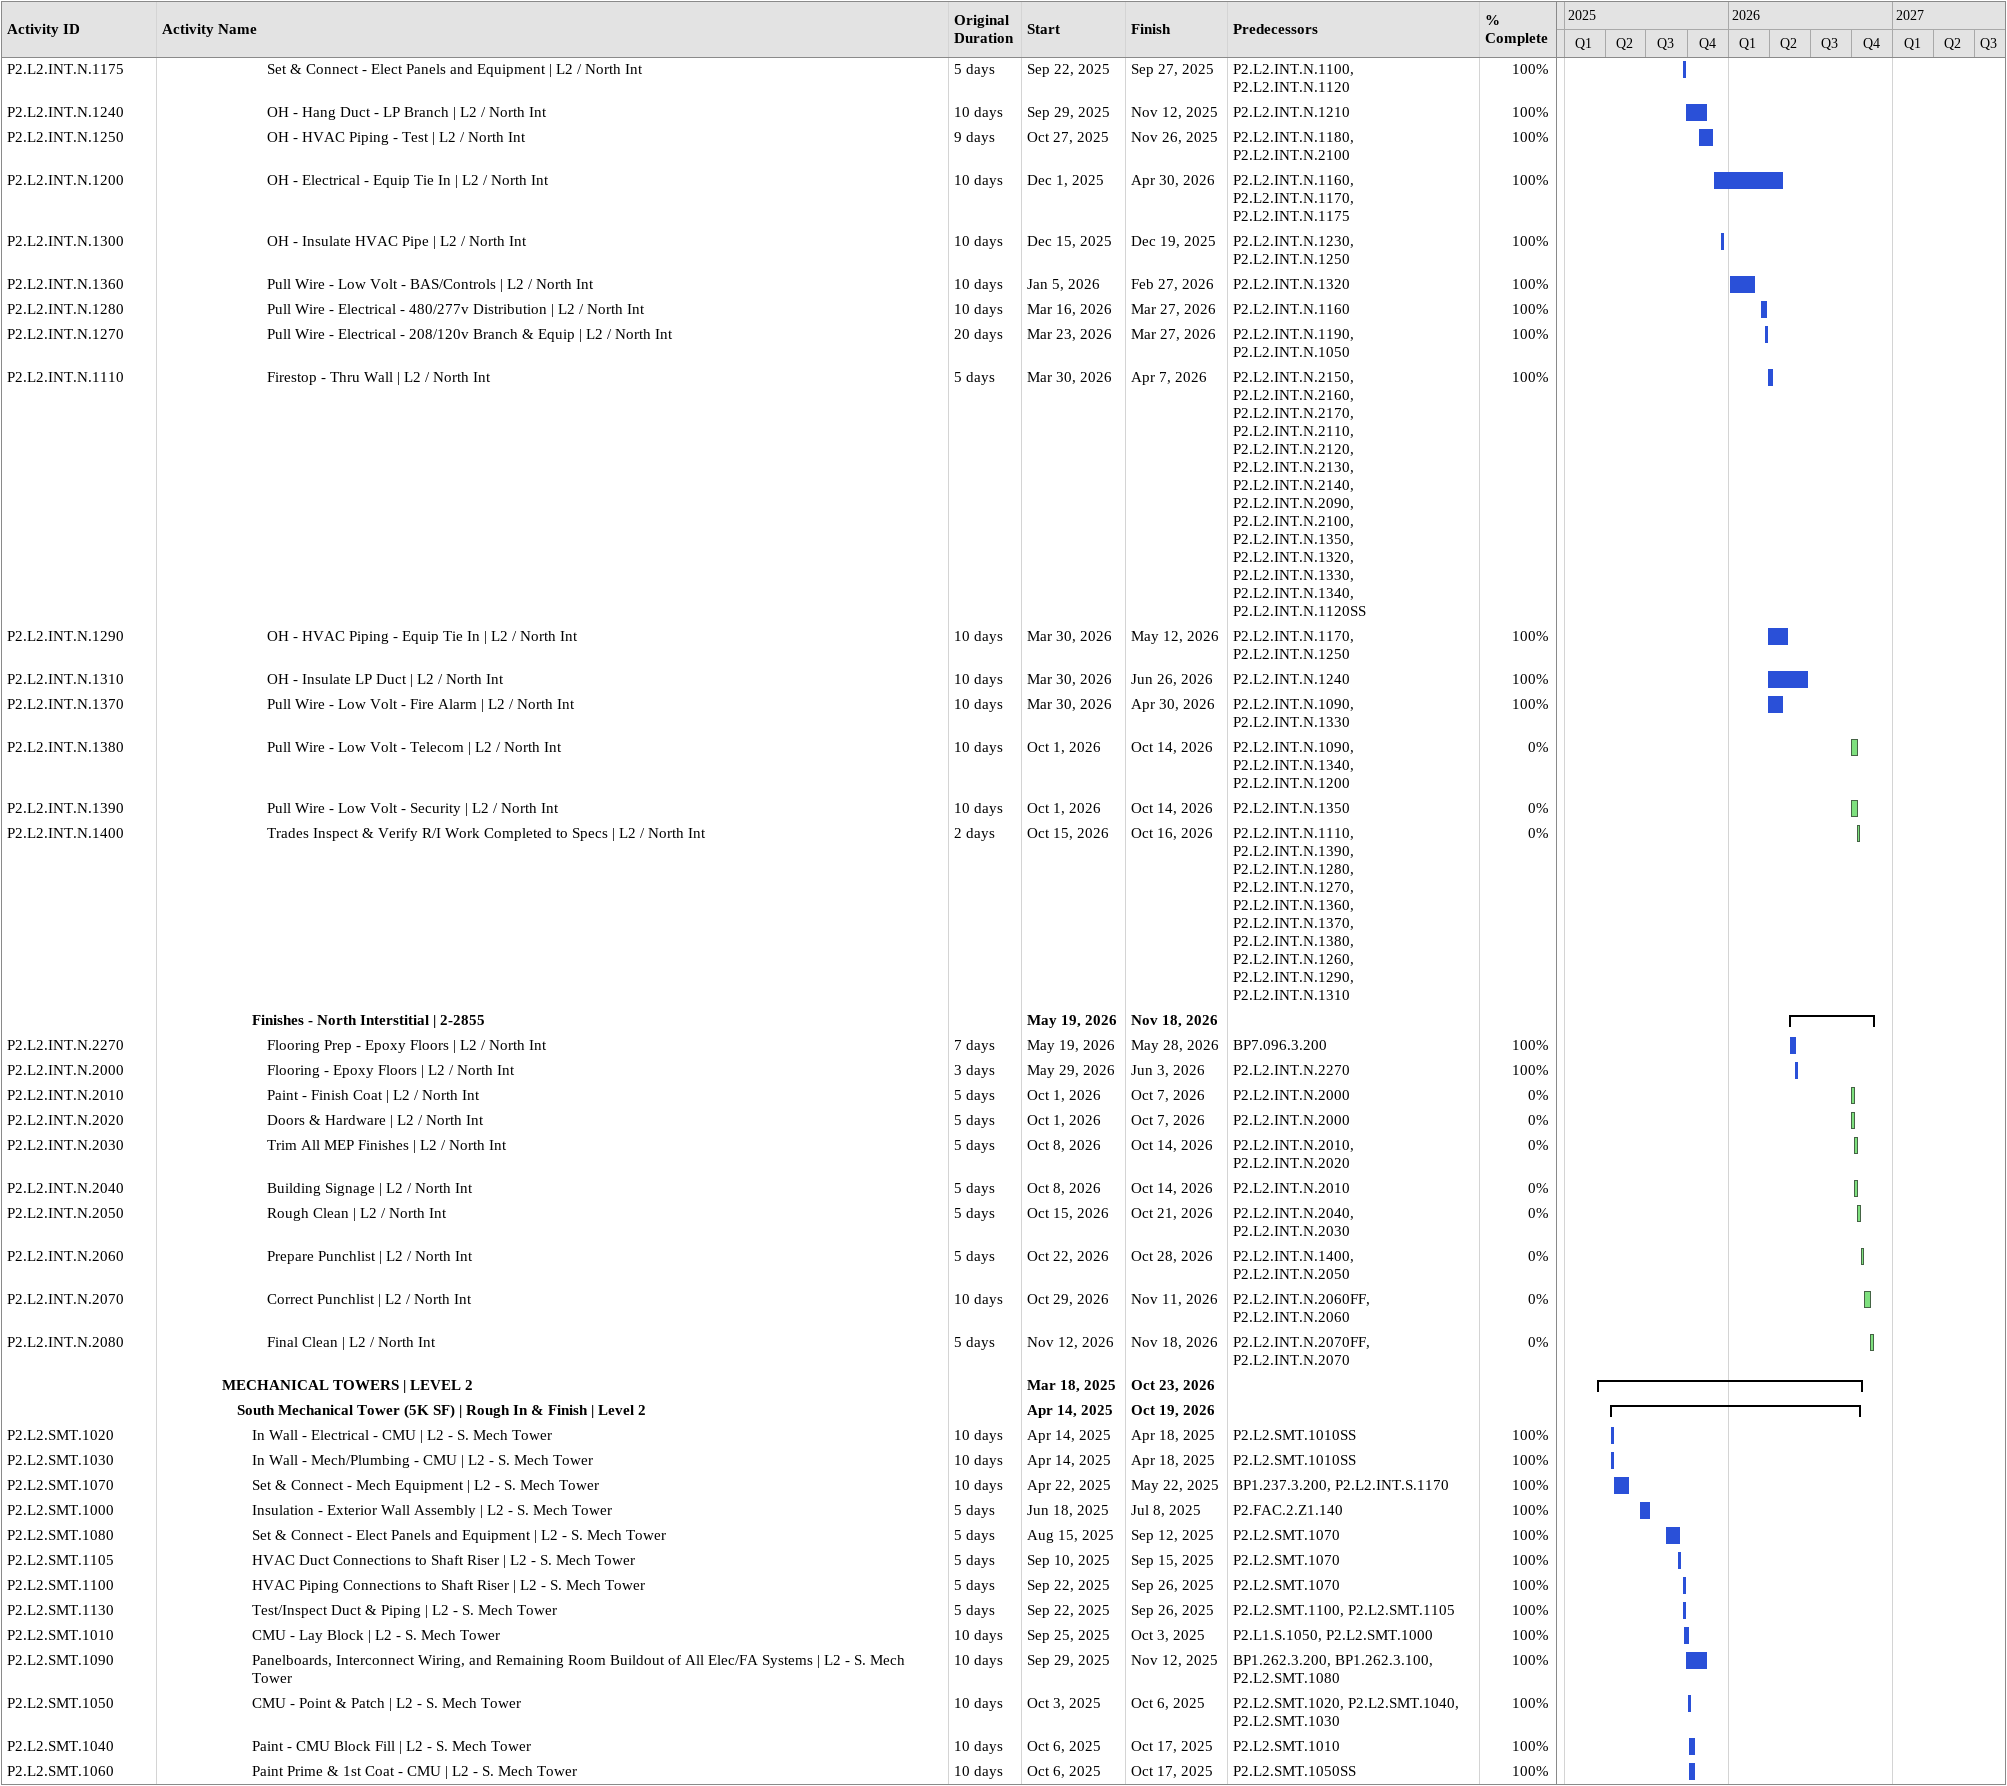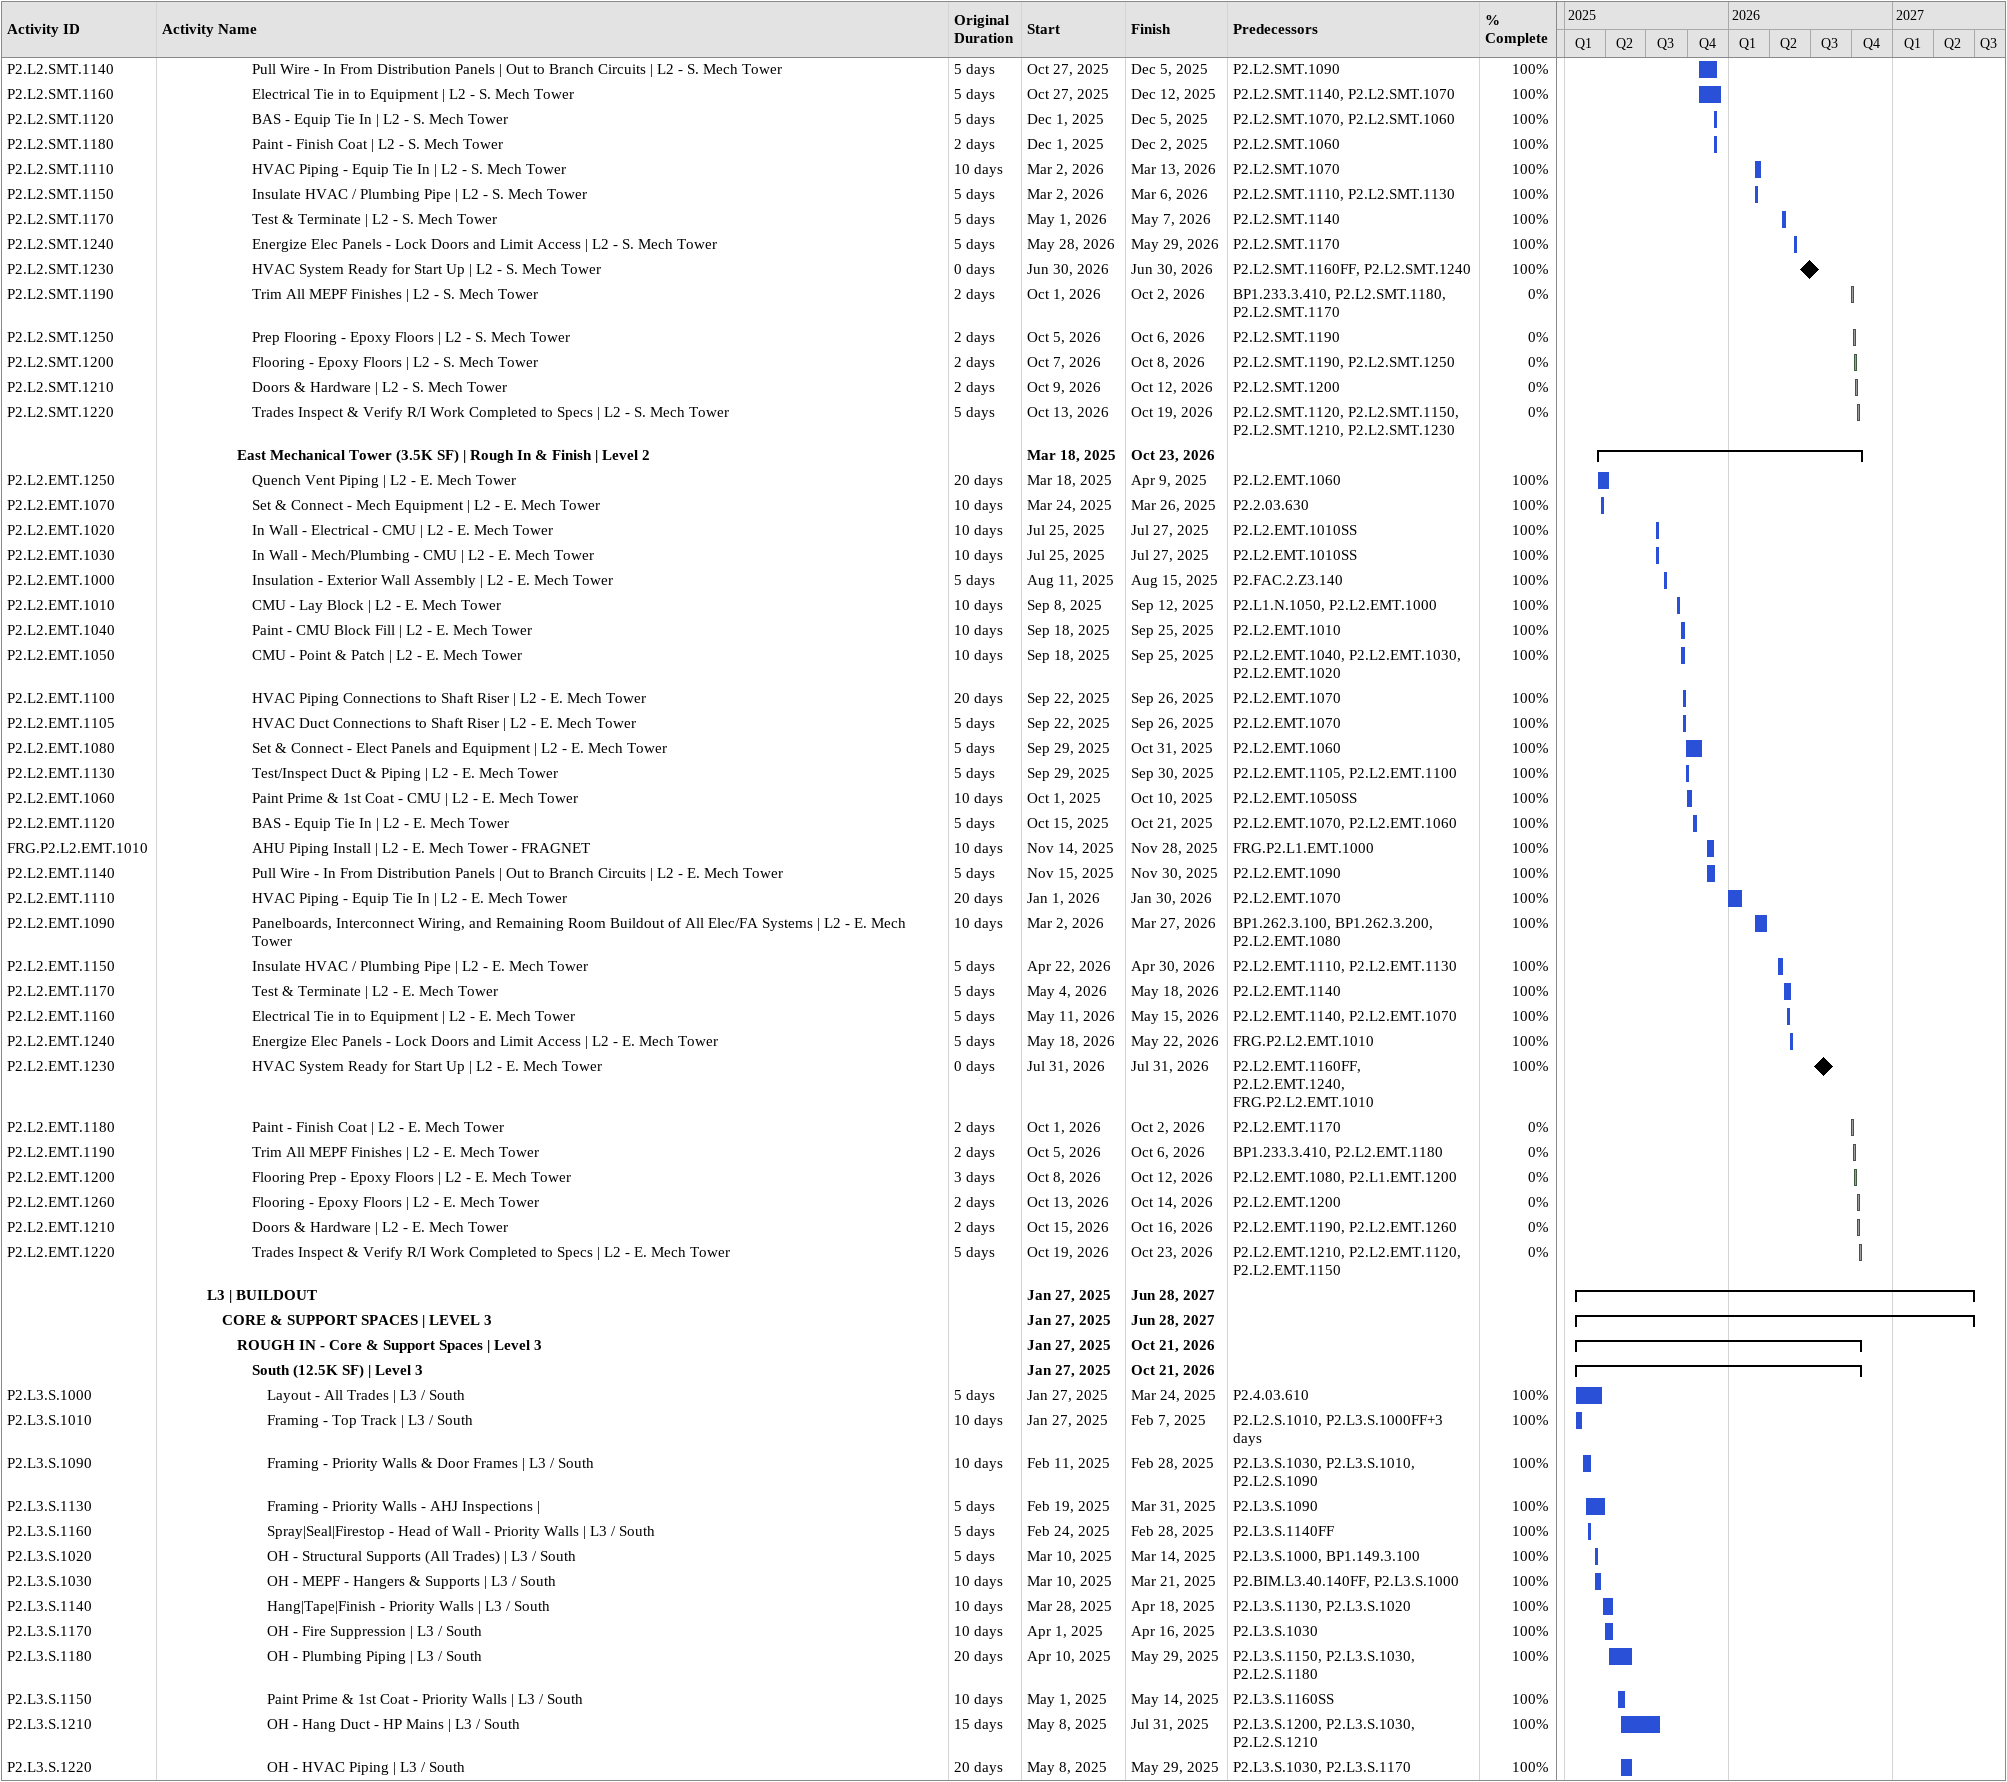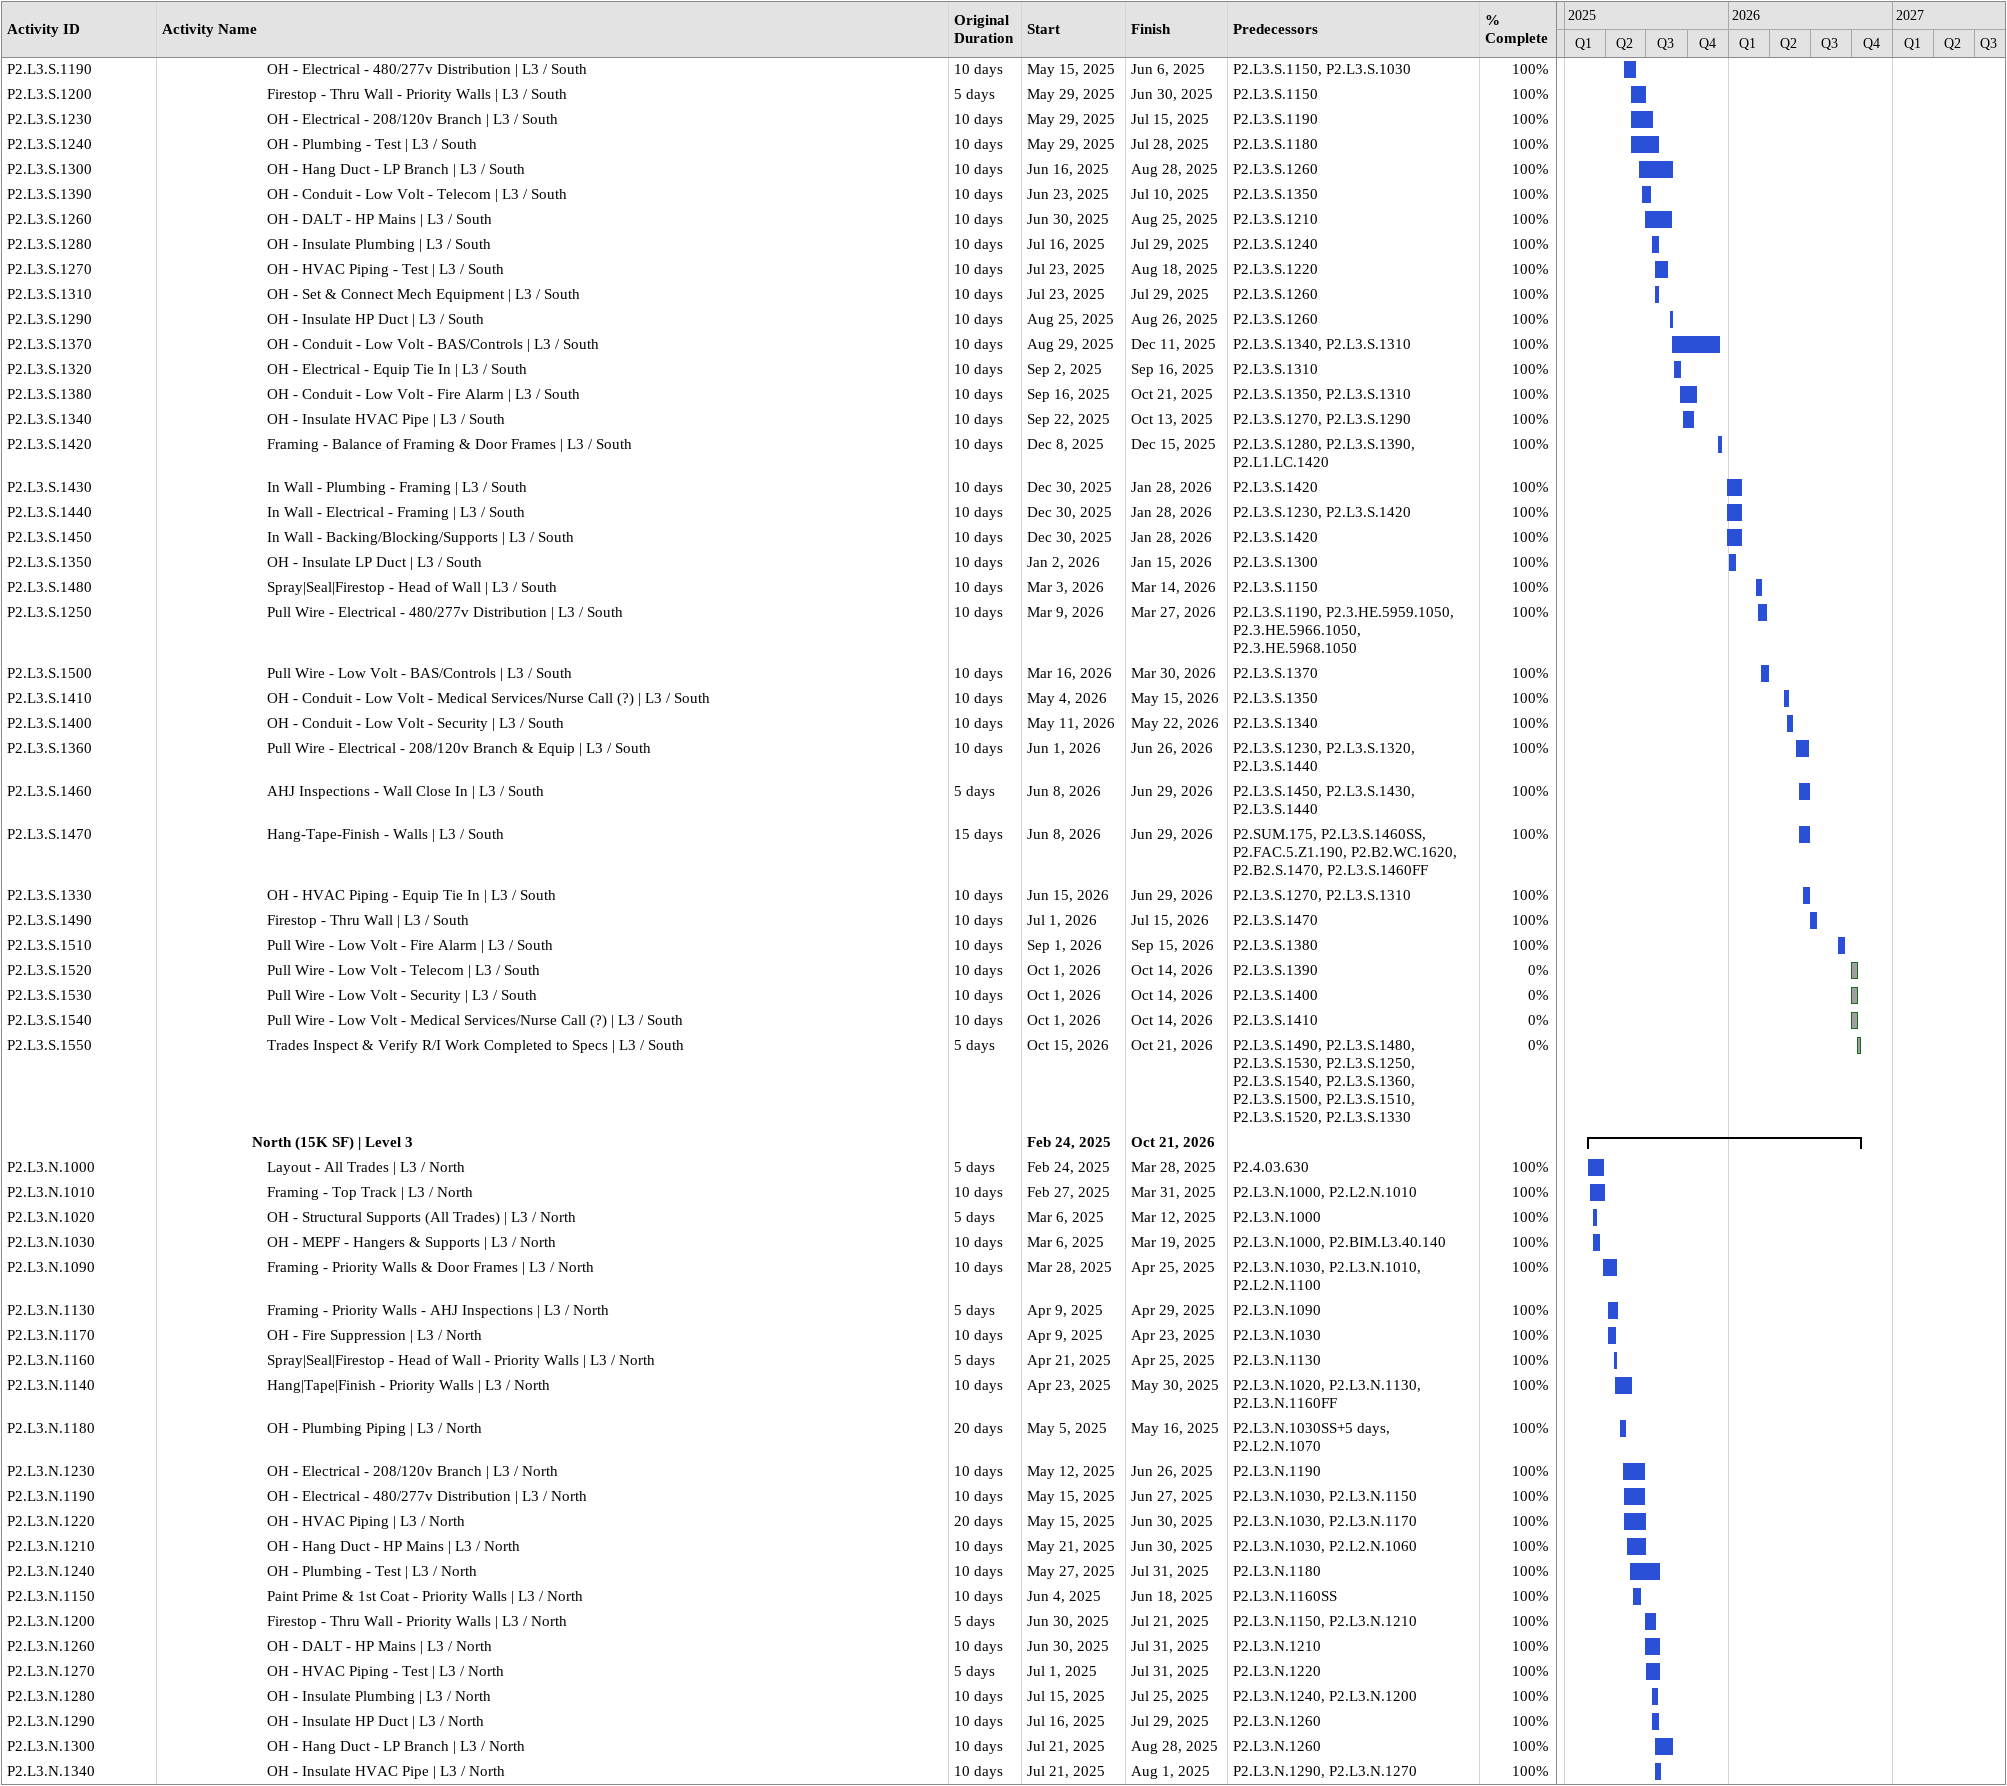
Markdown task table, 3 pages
| ID | Level | Task | Original duration | Start | Finish | Predecessors | % complete |
|---|---|---|---|---|---|---|---|
| P2.L2.INT.N.1175 | 8 | Set & Connect - Elect Panels and Equipment \| L2 / North Int | 5d | 2025-09-22 | 2025-09-27 | P2.L2.INT.N.1100, P2.L2.INT.N.1120 | 100 |
| P2.L2.INT.N.1240 | 8 | OH - Hang Duct - LP Branch \| L2 / North Int | 10d | 2025-09-29 | 2025-11-12 | P2.L2.INT.N.1210 | 100 |
| P2.L2.INT.N.1250 | 8 | OH - HVAC Piping - Test \| L2 / North Int | 9d | 2025-10-27 | 2025-11-26 | P2.L2.INT.N.1180, P2.L2.INT.N.2100 | 100 |
| P2.L2.INT.N.1200 | 8 | OH - Electrical - Equip Tie In \| L2 / North Int | 10d | 2025-12-01 | 2026-04-30 | P2.L2.INT.N.1160, P2.L2.INT.N.1170, P2.L2.INT.N.1175 | 100 |
| P2.L2.INT.N.1300 | 8 | OH - Insulate HVAC Pipe \| L2 / North Int | 10d | 2025-12-15 | 2025-12-19 | P2.L2.INT.N.1230, P2.L2.INT.N.1250 | 100 |
| P2.L2.INT.N.1360 | 8 | Pull Wire - Low Volt - BAS/Controls \| L2 / North Int | 10d | 2026-01-05 | 2026-02-27 | P2.L2.INT.N.1320 | 100 |
| P2.L2.INT.N.1280 | 8 | Pull Wire - Electrical - 480/277v Distribution \| L2 / North Int | 10d | 2026-03-16 | 2026-03-27 | P2.L2.INT.N.1160 | 100 |
| P2.L2.INT.N.1270 | 8 | Pull Wire - Electrical - 208/120v Branch & Equip \| L2 / North Int | 20d | 2026-03-23 | 2026-03-27 | P2.L2.INT.N.1190, P2.L2.INT.N.1050 | 100 |
| P2.L2.INT.N.1110 | 8 | Firestop - Thru Wall \| L2 / North Int | 5d | 2026-03-30 | 2026-04-07 | P2.L2.INT.N.2150, P2.L2.INT.N.2160, P2.L2.INT.N.2170, P2.L2.INT.N.2110, P2.L2.INT.N.2120, P2.L2.INT.N.2130, P2.L2.INT.N.2140, P2.L2.INT.N.2090, P2.L2.INT.N.2100, P2.L2.INT.N.1350, P2.L2.INT.N.1320, P2.L2.INT.N.1330, P2.L2.INT.N.1340, P2.L2.INT.N.1120SS | 100 |
| P2.L2.INT.N.1290 | 8 | OH - HVAC Piping - Equip Tie In \| L2 / North Int | 10d | 2026-03-30 | 2026-05-12 | P2.L2.INT.N.1170, P2.L2.INT.N.1250 | 100 |
| P2.L2.INT.N.1310 | 8 | OH - Insulate LP Duct \| L2 / North Int | 10d | 2026-03-30 | 2026-06-26 | P2.L2.INT.N.1240 | 100 |
| P2.L2.INT.N.1370 | 8 | Pull Wire - Low Volt - Fire Alarm \| L2 / North Int | 10d | 2026-03-30 | 2026-04-30 | P2.L2.INT.N.1090, P2.L2.INT.N.1330 | 100 |
| P2.L2.INT.N.1380 | 8 | Pull Wire - Low Volt - Telecom \| L2 / North Int | 10d | 2026-10-01 | 2026-10-14 | P2.L2.INT.N.1090, P2.L2.INT.N.1340, P2.L2.INT.N.1200 | 0 |
| P2.L2.INT.N.1390 | 8 | Pull Wire - Low Volt - Security \| L2 / North Int | 10d | 2026-10-01 | 2026-10-14 | P2.L2.INT.N.1350 | 0 |
| P2.L2.INT.N.1400 | 8 | Trades Inspect & Verify R/I Work Completed to Specs \| L2 / North Int | 2d | 2026-10-15 | 2026-10-16 | P2.L2.INT.N.1110, P2.L2.INT.N.1390, P2.L2.INT.N.1280, P2.L2.INT.N.1270, P2.L2.INT.N.1360, P2.L2.INT.N.1370, P2.L2.INT.N.1380, P2.L2.INT.N.1260, P2.L2.INT.N.1290, P2.L2.INT.N.1310 | 0 |
|  | 7 | **Finishes - North Interstitial \| 2-2855** |  | 2026-05-19 | 2026-11-18 |  |  |
| P2.L2.INT.N.2270 | 8 | Flooring Prep - Epoxy Floors \| L2 / North Int | 7d | 2026-05-19 | 2026-05-28 | BP7.096.3.200 | 100 |
| P2.L2.INT.N.2000 | 8 | Flooring - Epoxy Floors \| L2 / North Int | 3d | 2026-05-29 | 2026-06-03 | P2.L2.INT.N.2270 | 100 |
| P2.L2.INT.N.2010 | 8 | Paint - Finish Coat \| L2 / North Int | 5d | 2026-10-01 | 2026-10-07 | P2.L2.INT.N.2000 | 0 |
| P2.L2.INT.N.2020 | 8 | Doors & Hardware \| L2 / North Int | 5d | 2026-10-01 | 2026-10-07 | P2.L2.INT.N.2000 | 0 |
| P2.L2.INT.N.2030 | 8 | Trim All MEP Finishes \| L2 / North Int | 5d | 2026-10-08 | 2026-10-14 | P2.L2.INT.N.2010, P2.L2.INT.N.2020 | 0 |
| P2.L2.INT.N.2040 | 8 | Building Signage \| L2 / North Int | 5d | 2026-10-08 | 2026-10-14 | P2.L2.INT.N.2010 | 0 |
| P2.L2.INT.N.2050 | 8 | Rough Clean \| L2 / North Int | 5d | 2026-10-15 | 2026-10-21 | P2.L2.INT.N.2040, P2.L2.INT.N.2030 | 0 |
| P2.L2.INT.N.2060 | 8 | Prepare Punchlist \| L2 / North Int | 5d | 2026-10-22 | 2026-10-28 | P2.L2.INT.N.1400, P2.L2.INT.N.2050 | 0 |
| P2.L2.INT.N.2070 | 8 | Correct Punchlist \| L2 / North Int | 10d | 2026-10-29 | 2026-11-11 | P2.L2.INT.N.2060FF, P2.L2.INT.N.2060 | 0 |
| P2.L2.INT.N.2080 | 8 | Final Clean \| L2 / North Int | 5d | 2026-11-12 | 2026-11-18 | P2.L2.INT.N.2070FF, P2.L2.INT.N.2070 | 0 |
|  | 5 | **MECHANICAL TOWERS \| LEVEL 2** |  | 2025-03-18 | 2026-10-23 |  |  |
|  | 6 | **South Mechanical Tower (5K SF) \| Rough In & Finish \| Level 2** |  | 2025-04-14 | 2026-10-19 |  |  |
| P2.L2.SMT.1020 | 7 | In Wall - Electrical - CMU \| L2 - S. Mech Tower | 10d | 2025-04-14 | 2025-04-18 | P2.L2.SMT.1010SS | 100 |
| P2.L2.SMT.1030 | 7 | In Wall - Mech/Plumbing - CMU \| L2 - S. Mech Tower | 10d | 2025-04-14 | 2025-04-18 | P2.L2.SMT.1010SS | 100 |
| P2.L2.SMT.1070 | 7 | Set & Connect - Mech Equipment \| L2 - S. Mech Tower | 10d | 2025-04-22 | 2025-05-22 | BP1.237.3.200, P2.L2.INT.S.1170 | 100 |
| P2.L2.SMT.1000 | 7 | Insulation - Exterior Wall Assembly \| L2 - S. Mech Tower | 5d | 2025-06-18 | 2025-07-08 | P2.FAC.2.Z1.140 | 100 |
| P2.L2.SMT.1080 | 7 | Set & Connect - Elect Panels and Equipment \| L2 - S. Mech Tower | 5d | 2025-08-15 | 2025-09-12 | P2.L2.SMT.1070 | 100 |
| P2.L2.SMT.1105 | 7 | HVAC Duct Connections to Shaft Riser \| L2 - S. Mech Tower | 5d | 2025-09-10 | 2025-09-15 | P2.L2.SMT.1070 | 100 |
| P2.L2.SMT.1100 | 7 | HVAC Piping Connections to Shaft Riser \| L2 - S. Mech Tower | 5d | 2025-09-22 | 2025-09-26 | P2.L2.SMT.1070 | 100 |
| P2.L2.SMT.1130 | 7 | Test/Inspect Duct & Piping \| L2 - S. Mech Tower | 5d | 2025-09-22 | 2025-09-26 | P2.L2.SMT.1100, P2.L2.SMT.1105 | 100 |
| P2.L2.SMT.1010 | 7 | CMU - Lay Block \| L2 - S. Mech Tower | 10d | 2025-09-25 | 2025-10-03 | P2.L1.S.1050, P2.L2.SMT.1000 | 100 |
| P2.L2.SMT.1090 | 7 | Panelboards, Interconnect Wiring, and Remaining Room Buildout of All Elec/FA Systems \| L2 - S. Mech Tower | 10d | 2025-09-29 | 2025-11-12 | BP1.262.3.200, BP1.262.3.100, P2.L2.SMT.1080 | 100 |
| P2.L2.SMT.1050 | 7 | CMU - Point & Patch \| L2 - S. Mech Tower | 10d | 2025-10-03 | 2025-10-06 | P2.L2.SMT.1020, P2.L2.SMT.1040, P2.L2.SMT.1030 | 100 |
| P2.L2.SMT.1040 | 7 | Paint - CMU Block Fill \| L2 - S. Mech Tower | 10d | 2025-10-06 | 2025-10-17 | P2.L2.SMT.1010 | 100 |
| P2.L2.SMT.1060 | 7 | Paint Prime & 1st Coat - CMU \| L2 - S. Mech Tower | 10d | 2025-10-06 | 2025-10-17 | P2.L2.SMT.1050SS | 100 |
| P2.L2.SMT.1140 | 7 | Pull Wire - In From Distribution Panels \| Out to Branch Circuits \| L2 - S. Mech Tower | 5d | 2025-10-27 | 2025-12-05 | P2.L2.SMT.1090 | 100 |
| P2.L2.SMT.1160 | 7 | Electrical Tie in to Equipment \| L2 - S. Mech Tower | 5d | 2025-10-27 | 2025-12-12 | P2.L2.SMT.1140, P2.L2.SMT.1070 | 100 |
| P2.L2.SMT.1120 | 7 | BAS - Equip Tie In \| L2 - S. Mech Tower | 5d | 2025-12-01 | 2025-12-05 | P2.L2.SMT.1070, P2.L2.SMT.1060 | 100 |
| P2.L2.SMT.1180 | 7 | Paint - Finish Coat \| L2 - S. Mech Tower | 2d | 2025-12-01 | 2025-12-02 | P2.L2.SMT.1060 | 100 |
| P2.L2.SMT.1110 | 7 | HVAC Piping - Equip Tie In \| L2 - S. Mech Tower | 10d | 2026-03-02 | 2026-03-13 | P2.L2.SMT.1070 | 100 |
| P2.L2.SMT.1150 | 7 | Insulate HVAC / Plumbing Pipe \| L2 - S. Mech Tower | 5d | 2026-03-02 | 2026-03-06 | P2.L2.SMT.1110, P2.L2.SMT.1130 | 100 |
| P2.L2.SMT.1170 | 7 | Test & Terminate \| L2 - S. Mech Tower | 5d | 2026-05-01 | 2026-05-07 | P2.L2.SMT.1140 | 100 |
| P2.L2.SMT.1240 | 7 | Energize Elec Panels - Lock Doors and Limit Access \| L2 - S. Mech Tower | 5d | 2026-05-28 | 2026-05-29 | P2.L2.SMT.1170 | 100 |
| P2.L2.SMT.1230 | 7 | HVAC System Ready for Start Up \| L2 - S. Mech Tower | 0d | 2026-06-30 | 2026-06-30 | P2.L2.SMT.1160FF, P2.L2.SMT.1240 | 100 |
| P2.L2.SMT.1190 | 7 | Trim All MEPF Finishes \| L2 - S. Mech Tower | 2d | 2026-10-01 | 2026-10-02 | BP1.233.3.410, P2.L2.SMT.1180, P2.L2.SMT.1170 | 0 |
| P2.L2.SMT.1250 | 7 | Prep Flooring - Epoxy Floors \| L2 - S. Mech Tower | 2d | 2026-10-05 | 2026-10-06 | P2.L2.SMT.1190 | 0 |
| P2.L2.SMT.1200 | 7 | Flooring - Epoxy Floors \| L2 - S. Mech Tower | 2d | 2026-10-07 | 2026-10-08 | P2.L2.SMT.1190, P2.L2.SMT.1250 | 0 |
| P2.L2.SMT.1210 | 7 | Doors & Hardware \| L2 - S. Mech Tower | 2d | 2026-10-09 | 2026-10-12 | P2.L2.SMT.1200 | 0 |
| P2.L2.SMT.1220 | 7 | Trades Inspect & Verify R/I Work Completed to Specs \| L2 - S. Mech Tower | 5d | 2026-10-13 | 2026-10-19 | P2.L2.SMT.1120, P2.L2.SMT.1150, P2.L2.SMT.1210, P2.L2.SMT.1230 | 0 |
|  | 6 | **East Mechanical Tower (3.5K SF) \| Rough In & Finish \| Level 2** |  | 2025-03-18 | 2026-10-23 |  |  |
| P2.L2.EMT.1250 | 7 | Quench Vent Piping \| L2 - E. Mech Tower | 20d | 2025-03-18 | 2025-04-09 | P2.L2.EMT.1060 | 100 |
| P2.L2.EMT.1070 | 7 | Set & Connect - Mech Equipment \| L2 - E. Mech Tower | 10d | 2025-03-24 | 2025-03-26 | P2.2.03.630 | 100 |
| P2.L2.EMT.1020 | 7 | In Wall - Electrical - CMU \| L2 - E. Mech Tower | 10d | 2025-07-25 | 2025-07-27 | P2.L2.EMT.1010SS | 100 |
| P2.L2.EMT.1030 | 7 | In Wall - Mech/Plumbing - CMU \| L2 - E. Mech Tower | 10d | 2025-07-25 | 2025-07-27 | P2.L2.EMT.1010SS | 100 |
| P2.L2.EMT.1000 | 7 | Insulation - Exterior Wall Assembly \| L2 - E. Mech Tower | 5d | 2025-08-11 | 2025-08-15 | P2.FAC.2.Z3.140 | 100 |
| P2.L2.EMT.1010 | 7 | CMU - Lay Block \| L2 - E. Mech Tower | 10d | 2025-09-08 | 2025-09-12 | P2.L1.N.1050, P2.L2.EMT.1000 | 100 |
| P2.L2.EMT.1040 | 7 | Paint - CMU Block Fill \| L2 - E. Mech Tower | 10d | 2025-09-18 | 2025-09-25 | P2.L2.EMT.1010 | 100 |
| P2.L2.EMT.1050 | 7 | CMU - Point & Patch \| L2 - E. Mech Tower | 10d | 2025-09-18 | 2025-09-25 | P2.L2.EMT.1040, P2.L2.EMT.1030, P2.L2.EMT.1020 | 100 |
| P2.L2.EMT.1100 | 7 | HVAC Piping Connections to Shaft Riser \| L2 - E. Mech Tower | 20d | 2025-09-22 | 2025-09-26 | P2.L2.EMT.1070 | 100 |
| P2.L2.EMT.1105 | 7 | HVAC Duct Connections to Shaft Riser \| L2 - E. Mech Tower | 5d | 2025-09-22 | 2025-09-26 | P2.L2.EMT.1070 | 100 |
| P2.L2.EMT.1080 | 7 | Set & Connect - Elect Panels and Equipment \| L2 - E. Mech Tower | 5d | 2025-09-29 | 2025-10-31 | P2.L2.EMT.1060 | 100 |
| P2.L2.EMT.1130 | 7 | Test/Inspect Duct & Piping \| L2 - E. Mech Tower | 5d | 2025-09-29 | 2025-09-30 | P2.L2.EMT.1105, P2.L2.EMT.1100 | 100 |
| P2.L2.EMT.1060 | 7 | Paint Prime & 1st Coat - CMU \| L2 - E. Mech Tower | 10d | 2025-10-01 | 2025-10-10 | P2.L2.EMT.1050SS | 100 |
| P2.L2.EMT.1120 | 7 | BAS - Equip Tie In \| L2 - E. Mech Tower | 5d | 2025-10-15 | 2025-10-21 | P2.L2.EMT.1070, P2.L2.EMT.1060 | 100 |
| FRG.P2.L2.EMT.1010 | 7 | AHU Piping Install \| L2 - E. Mech Tower - FRAGNET | 10d | 2025-11-14 | 2025-11-28 | FRG.P2.L1.EMT.1000 | 100 |
| P2.L2.EMT.1140 | 7 | Pull Wire - In From Distribution Panels \| Out to Branch Circuits \| L2 - E. Mech Tower | 5d | 2025-11-15 | 2025-11-30 | P2.L2.EMT.1090 | 100 |
| P2.L2.EMT.1110 | 7 | HVAC Piping - Equip Tie In \| L2 - E. Mech Tower | 20d | 2026-01-01 | 2026-01-30 | P2.L2.EMT.1070 | 100 |
| P2.L2.EMT.1090 | 7 | Panelboards, Interconnect Wiring, and Remaining Room Buildout of All Elec/FA Systems \| L2 - E. Mech Tower | 10d | 2026-03-02 | 2026-03-27 | BP1.262.3.100, BP1.262.3.200, P2.L2.EMT.1080 | 100 |
| P2.L2.EMT.1150 | 7 | Insulate HVAC / Plumbing Pipe \| L2 - E. Mech Tower | 5d | 2026-04-22 | 2026-04-30 | P2.L2.EMT.1110, P2.L2.EMT.1130 | 100 |
| P2.L2.EMT.1170 | 7 | Test & Terminate \| L2 - E. Mech Tower | 5d | 2026-05-04 | 2026-05-18 | P2.L2.EMT.1140 | 100 |
| P2.L2.EMT.1160 | 7 | Electrical Tie in to Equipment \| L2 - E. Mech Tower | 5d | 2026-05-11 | 2026-05-15 | P2.L2.EMT.1140, P2.L2.EMT.1070 | 100 |
| P2.L2.EMT.1240 | 7 | Energize Elec Panels - Lock Doors and Limit Access \| L2 - E. Mech Tower | 5d | 2026-05-18 | 2026-05-22 | FRG.P2.L2.EMT.1010 | 100 |
| P2.L2.EMT.1230 | 7 | HVAC System Ready for Start Up \| L2 - E. Mech Tower | 0d | 2026-07-31 | 2026-07-31 | P2.L2.EMT.1160FF, P2.L2.EMT.1240, FRG.P2.L2.EMT.1010 | 100 |
| P2.L2.EMT.1180 | 7 | Paint - Finish Coat \| L2 - E. Mech Tower | 2d | 2026-10-01 | 2026-10-02 | P2.L2.EMT.1170 | 0 |
| P2.L2.EMT.1190 | 7 | Trim All MEPF Finishes \| L2 - E. Mech Tower | 2d | 2026-10-05 | 2026-10-06 | BP1.233.3.410, P2.L2.EMT.1180 | 0 |
| P2.L2.EMT.1200 | 7 | Flooring Prep - Epoxy Floors \| L2 - E. Mech Tower | 3d | 2026-10-08 | 2026-10-12 | P2.L2.EMT.1080, P2.L1.EMT.1200 | 0 |
| P2.L2.EMT.1260 | 7 | Flooring - Epoxy Floors \| L2 - E. Mech Tower | 2d | 2026-10-13 | 2026-10-14 | P2.L2.EMT.1200 | 0 |
| P2.L2.EMT.1210 | 7 | Doors & Hardware \| L2 - E. Mech Tower | 2d | 2026-10-15 | 2026-10-16 | P2.L2.EMT.1190, P2.L2.EMT.1260 | 0 |
| P2.L2.EMT.1220 | 7 | Trades Inspect & Verify R/I Work Completed to Specs \| L2 - E. Mech Tower | 5d | 2026-10-19 | 2026-10-23 | P2.L2.EMT.1210, P2.L2.EMT.1120, P2.L2.EMT.1150 | 0 |
|  | 4 | **L3 \| BUILDOUT** |  | 2025-01-27 | 2027-06-28 |  |  |
|  | 5 | **CORE & SUPPORT SPACES \| LEVEL 3** |  | 2025-01-27 | 2027-06-28 |  |  |
|  | 6 | **ROUGH IN - Core & Support Spaces \| Level 3** |  | 2025-01-27 | 2026-10-21 |  |  |
|  | 7 | **South (12.5K SF) \| Level 3** |  | 2025-01-27 | 2026-10-21 |  |  |
| P2.L3.S.1000 | 8 | Layout - All Trades \| L3 / South | 5d | 2025-01-27 | 2025-03-24 | P2.4.03.610 | 100 |
| P2.L3.S.1010 | 8 | Framing - Top Track \| L3 / South | 10d | 2025-01-27 | 2025-02-07 | P2.L2.S.1010, P2.L3.S.1000FF+3d | 100 |
| P2.L3.S.1090 | 8 | Framing - Priority Walls & Door Frames \| L3 / South | 10d | 2025-02-11 | 2025-02-28 | P2.L3.S.1030, P2.L3.S.1010, P2.L2.S.1090 | 100 |
| P2.L3.S.1130 | 8 | Framing - Priority Walls - AHJ Inspections \| | 5d | 2025-02-19 | 2025-03-31 | P2.L3.S.1090 | 100 |
| P2.L3.S.1160 | 8 | Spray\|Seal\|Firestop - Head of Wall - Priority Walls \| L3 / South | 5d | 2025-02-24 | 2025-02-28 | P2.L3.S.1140FF | 100 |
| P2.L3.S.1020 | 8 | OH - Structural Supports (All Trades) \| L3 / South | 5d | 2025-03-10 | 2025-03-14 | P2.L3.S.1000, BP1.149.3.100 | 100 |
| P2.L3.S.1030 | 8 | OH - MEPF - Hangers & Supports \| L3 / South | 10d | 2025-03-10 | 2025-03-21 | P2.BIM.L3.40.140FF, P2.L3.S.1000 | 100 |
| P2.L3.S.1140 | 8 | Hang\|Tape\|Finish - Priority Walls \| L3 / South | 10d | 2025-03-28 | 2025-04-18 | P2.L3.S.1130, P2.L3.S.1020 | 100 |
| P2.L3.S.1170 | 8 | OH - Fire Suppression \| L3 / South | 10d | 2025-04-01 | 2025-04-16 | P2.L3.S.1030 | 100 |
| P2.L3.S.1180 | 8 | OH - Plumbing Piping \| L3 / South | 20d | 2025-04-10 | 2025-05-29 | P2.L3.S.1150, P2.L3.S.1030, P2.L2.S.1180 | 100 |
| P2.L3.S.1150 | 8 | Paint Prime & 1st Coat - Priority Walls \| L3 / South | 10d | 2025-05-01 | 2025-05-14 | P2.L3.S.1160SS | 100 |
| P2.L3.S.1210 | 8 | OH - Hang Duct - HP Mains \| L3 / South | 15d | 2025-05-08 | 2025-07-31 | P2.L3.S.1200, P2.L3.S.1030, P2.L2.S.1210 | 100 |
| P2.L3.S.1220 | 8 | OH - HVAC Piping \| L3 / South | 20d | 2025-05-08 | 2025-05-29 | P2.L3.S.1030, P2.L3.S.1170 | 100 |
| P2.L3.S.1190 | 8 | OH - Electrical - 480/277v Distribution \| L3 / South | 10d | 2025-05-15 | 2025-06-06 | P2.L3.S.1150, P2.L3.S.1030 | 100 |
| P2.L3.S.1200 | 8 | Firestop - Thru Wall - Priority Walls \| L3 / South | 5d | 2025-05-29 | 2025-06-30 | P2.L3.S.1150 | 100 |
| P2.L3.S.1230 | 8 | OH - Electrical - 208/120v Branch \| L3 / South | 10d | 2025-05-29 | 2025-07-15 | P2.L3.S.1190 | 100 |
| P2.L3.S.1240 | 8 | OH - Plumbing - Test \| L3 / South | 10d | 2025-05-29 | 2025-07-28 | P2.L3.S.1180 | 100 |
| P2.L3.S.1300 | 8 | OH - Hang Duct - LP Branch \| L3 / South | 10d | 2025-06-16 | 2025-08-28 | P2.L3.S.1260 | 100 |
| P2.L3.S.1390 | 8 | OH - Conduit - Low Volt - Telecom \| L3 / South | 10d | 2025-06-23 | 2025-07-10 | P2.L3.S.1350 | 100 |
| P2.L3.S.1260 | 8 | OH - DALT - HP Mains \| L3 / South | 10d | 2025-06-30 | 2025-08-25 | P2.L3.S.1210 | 100 |
| P2.L3.S.1280 | 8 | OH - Insulate Plumbing \| L3 / South | 10d | 2025-07-16 | 2025-07-29 | P2.L3.S.1240 | 100 |
| P2.L3.S.1270 | 8 | OH - HVAC Piping - Test \| L3 / South | 10d | 2025-07-23 | 2025-08-18 | P2.L3.S.1220 | 100 |
| P2.L3.S.1310 | 8 | OH - Set & Connect Mech Equipment \| L3 / South | 10d | 2025-07-23 | 2025-07-29 | P2.L3.S.1260 | 100 |
| P2.L3.S.1290 | 8 | OH - Insulate HP Duct \| L3 / South | 10d | 2025-08-25 | 2025-08-26 | P2.L3.S.1260 | 100 |
| P2.L3.S.1370 | 8 | OH - Conduit - Low Volt - BAS/Controls \| L3 / South | 10d | 2025-08-29 | 2025-12-11 | P2.L3.S.1340, P2.L3.S.1310 | 100 |
| P2.L3.S.1320 | 8 | OH - Electrical - Equip Tie In \| L3 / South | 10d | 2025-09-02 | 2025-09-16 | P2.L3.S.1310 | 100 |
| P2.L3.S.1380 | 8 | OH - Conduit - Low Volt - Fire Alarm \| L3 / South | 10d | 2025-09-16 | 2025-10-21 | P2.L3.S.1350, P2.L3.S.1310 | 100 |
| P2.L3.S.1340 | 8 | OH - Insulate HVAC Pipe \| L3 / South | 10d | 2025-09-22 | 2025-10-13 | P2.L3.S.1270, P2.L3.S.1290 | 100 |
| P2.L3.S.1420 | 8 | Framing - Balance of Framing & Door Frames \| L3 / South | 10d | 2025-12-08 | 2025-12-15 | P2.L3.S.1280, P2.L3.S.1390, P2.L1.LC.1420 | 100 |
| P2.L3.S.1430 | 8 | In Wall - Plumbing - Framing \| L3 / South | 10d | 2025-12-30 | 2026-01-28 | P2.L3.S.1420 | 100 |
| P2.L3.S.1440 | 8 | In Wall - Electrical - Framing \| L3 / South | 10d | 2025-12-30 | 2026-01-28 | P2.L3.S.1230, P2.L3.S.1420 | 100 |
| P2.L3.S.1450 | 8 | In Wall - Backing/Blocking/Supports \| L3 / South | 10d | 2025-12-30 | 2026-01-28 | P2.L3.S.1420 | 100 |
| P2.L3.S.1350 | 8 | OH - Insulate LP Duct \| L3 / South | 10d | 2026-01-02 | 2026-01-15 | P2.L3.S.1300 | 100 |
| P2.L3.S.1480 | 8 | Spray\|Seal\|Firestop - Head of Wall \| L3 / South | 10d | 2026-03-03 | 2026-03-14 | P2.L3.S.1150 | 100 |
| P2.L3.S.1250 | 8 | Pull Wire - Electrical - 480/277v Distribution \| L3 / South | 10d | 2026-03-09 | 2026-03-27 | P2.L3.S.1190, P2.3.HE.5959.1050, P2.3.HE.5966.1050, P2.3.HE.5968.1050 | 100 |
| P2.L3.S.1500 | 8 | Pull Wire - Low Volt - BAS/Controls \| L3 / South | 10d | 2026-03-16 | 2026-03-30 | P2.L3.S.1370 | 100 |
| P2.L3.S.1410 | 8 | OH - Conduit - Low Volt - Medical Services/Nurse Call (?) \| L3 / South | 10d | 2026-05-04 | 2026-05-15 | P2.L3.S.1350 | 100 |
| P2.L3.S.1400 | 8 | OH - Conduit - Low Volt - Security \| L3 / South | 10d | 2026-05-11 | 2026-05-22 | P2.L3.S.1340 | 100 |
| P2.L3.S.1360 | 8 | Pull Wire - Electrical - 208/120v Branch & Equip \| L3 / South | 10d | 2026-06-01 | 2026-06-26 | P2.L3.S.1230, P2.L3.S.1320, P2.L3.S.1440 | 100 |
| P2.L3.S.1460 | 8 | AHJ Inspections - Wall Close In \| L3 / South | 5d | 2026-06-08 | 2026-06-29 | P2.L3.S.1450, P2.L3.S.1430, P2.L3.S.1440 | 100 |
| P2.L3.S.1470 | 8 | Hang-Tape-Finish - Walls \| L3 / South | 15d | 2026-06-08 | 2026-06-29 | P2.SUM.175, P2.L3.S.1460SS, P2.FAC.5.Z1.190, P2.B2.WC.1620, P2.B2.S.1470, P2.L3.S.1460FF | 100 |
| P2.L3.S.1330 | 8 | OH - HVAC Piping - Equip Tie In \| L3 / South | 10d | 2026-06-15 | 2026-06-29 | P2.L3.S.1270, P2.L3.S.1310 | 100 |
| P2.L3.S.1490 | 8 | Firestop - Thru Wall \| L3 / South | 10d | 2026-07-01 | 2026-07-15 | P2.L3.S.1470 | 100 |
| P2.L3.S.1510 | 8 | Pull Wire - Low Volt - Fire Alarm \| L3 / South | 10d | 2026-09-01 | 2026-09-15 | P2.L3.S.1380 | 100 |
| P2.L3.S.1520 | 8 | Pull Wire - Low Volt - Telecom \| L3 / South | 10d | 2026-10-01 | 2026-10-14 | P2.L3.S.1390 | 0 |
| P2.L3.S.1530 | 8 | Pull Wire - Low Volt - Security \| L3 / South | 10d | 2026-10-01 | 2026-10-14 | P2.L3.S.1400 | 0 |
| P2.L3.S.1540 | 8 | Pull Wire - Low Volt - Medical Services/Nurse Call (?) \| L3 / South | 10d | 2026-10-01 | 2026-10-14 | P2.L3.S.1410 | 0 |
| P2.L3.S.1550 | 8 | Trades Inspect & Verify R/I Work Completed to Specs \| L3 / South | 5d | 2026-10-15 | 2026-10-21 | P2.L3.S.1490, P2.L3.S.1480, P2.L3.S.1530, P2.L3.S.1250, P2.L3.S.1540, P2.L3.S.1360, P2.L3.S.1500, P2.L3.S.1510, P2.L3.S.1520, P2.L3.S.1330 | 0 |
|  | 7 | **North (15K SF) \| Level 3** |  | 2025-02-24 | 2026-10-21 |  |  |
| P2.L3.N.1000 | 8 | Layout - All Trades \| L3 / North | 5d | 2025-02-24 | 2025-03-28 | P2.4.03.630 | 100 |
| P2.L3.N.1010 | 8 | Framing - Top Track \| L3 / North | 10d | 2025-02-27 | 2025-03-31 | P2.L3.N.1000, P2.L2.N.1010 | 100 |
| P2.L3.N.1020 | 8 | OH - Structural Supports (All Trades) \| L3 / North | 5d | 2025-03-06 | 2025-03-12 | P2.L3.N.1000 | 100 |
| P2.L3.N.1030 | 8 | OH - MEPF - Hangers & Supports \| L3 / North | 10d | 2025-03-06 | 2025-03-19 | P2.L3.N.1000, P2.BIM.L3.40.140 | 100 |
| P2.L3.N.1090 | 8 | Framing - Priority Walls & Door Frames \| L3 / North | 10d | 2025-03-28 | 2025-04-25 | P2.L3.N.1030, P2.L3.N.1010, P2.L2.N.1100 | 100 |
| P2.L3.N.1130 | 8 | Framing - Priority Walls - AHJ Inspections \| L3 / North | 5d | 2025-04-09 | 2025-04-29 | P2.L3.N.1090 | 100 |
| P2.L3.N.1170 | 8 | OH - Fire Suppression \| L3 / North | 10d | 2025-04-09 | 2025-04-23 | P2.L3.N.1030 | 100 |
| P2.L3.N.1160 | 8 | Spray\|Seal\|Firestop - Head of Wall - Priority Walls \| L3 / North | 5d | 2025-04-21 | 2025-04-25 | P2.L3.N.1130 | 100 |
| P2.L3.N.1140 | 8 | Hang\|Tape\|Finish - Priority Walls \| L3 / North | 10d | 2025-04-23 | 2025-05-30 | P2.L3.N.1020, P2.L3.N.1130, P2.L3.N.1160FF | 100 |
| P2.L3.N.1180 | 8 | OH - Plumbing Piping \| L3 / North | 20d | 2025-05-05 | 2025-05-16 | P2.L3.N.1030SS+5d, P2.L2.N.1070 | 100 |
| P2.L3.N.1230 | 8 | OH - Electrical - 208/120v Branch \| L3 / North | 10d | 2025-05-12 | 2025-06-26 | P2.L3.N.1190 | 100 |
| P2.L3.N.1190 | 8 | OH - Electrical - 480/277v Distribution \| L3 / North | 10d | 2025-05-15 | 2025-06-27 | P2.L3.N.1030, P2.L3.N.1150 | 100 |
| P2.L3.N.1220 | 8 | OH - HVAC Piping \| L3 / North | 20d | 2025-05-15 | 2025-06-30 | P2.L3.N.1030, P2.L3.N.1170 | 100 |
| P2.L3.N.1210 | 8 | OH - Hang Duct - HP Mains \| L3 / North | 10d | 2025-05-21 | 2025-06-30 | P2.L3.N.1030, P2.L2.N.1060 | 100 |
| P2.L3.N.1240 | 8 | OH - Plumbing - Test \| L3 / North | 10d | 2025-05-27 | 2025-07-31 | P2.L3.N.1180 | 100 |
| P2.L3.N.1150 | 8 | Paint Prime & 1st Coat - Priority Walls \| L3 / North | 10d | 2025-06-04 | 2025-06-18 | P2.L3.N.1160SS | 100 |
| P2.L3.N.1200 | 8 | Firestop - Thru Wall - Priority Walls \| L3 / North | 5d | 2025-06-30 | 2025-07-21 | P2.L3.N.1150, P2.L3.N.1210 | 100 |
| P2.L3.N.1260 | 8 | OH - DALT - HP Mains \| L3 / North | 10d | 2025-06-30 | 2025-07-31 | P2.L3.N.1210 | 100 |
| P2.L3.N.1270 | 8 | OH - HVAC Piping - Test \| L3 / North | 5d | 2025-07-01 | 2025-07-31 | P2.L3.N.1220 | 100 |
| P2.L3.N.1280 | 8 | OH - Insulate Plumbing \| L3 / North | 10d | 2025-07-15 | 2025-07-25 | P2.L3.N.1240, P2.L3.N.1200 | 100 |
| P2.L3.N.1290 | 8 | OH - Insulate HP Duct \| L3 / North | 10d | 2025-07-16 | 2025-07-29 | P2.L3.N.1260 | 100 |
| P2.L3.N.1300 | 8 | OH - Hang Duct - LP Branch \| L3 / North | 10d | 2025-07-21 | 2025-08-28 | P2.L3.N.1260 | 100 |
| P2.L3.N.1340 | 8 | OH - Insulate HVAC Pipe \| L3 / North | 10d | 2025-07-21 | 2025-08-01 | P2.L3.N.1290, P2.L3.N.1270 | 100 |
